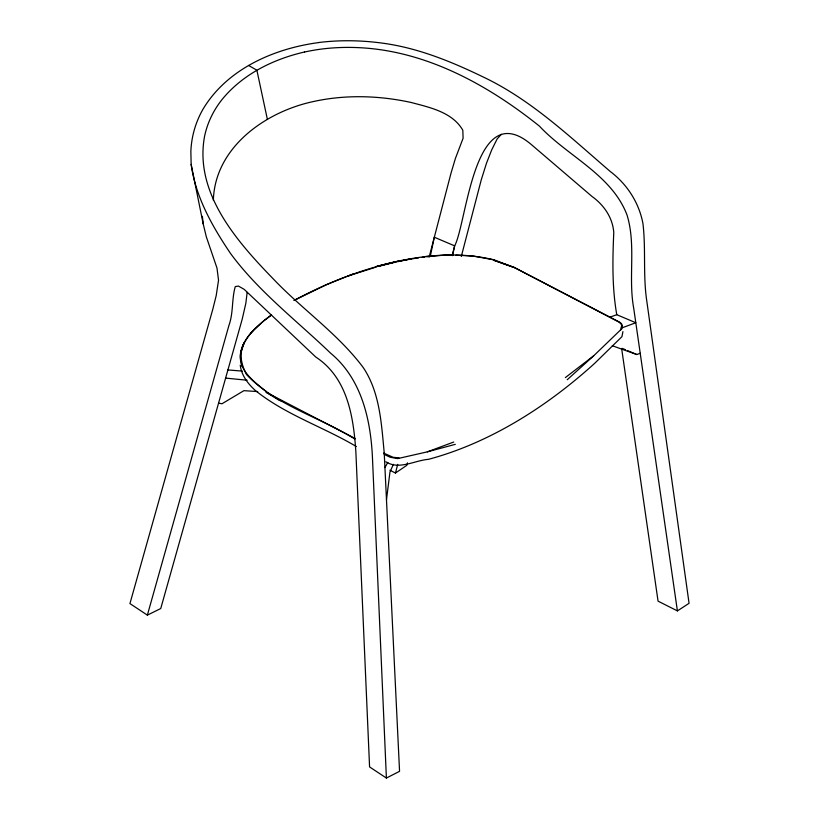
<?xml version="1.0" encoding="UTF-8"?>
<svg xmlns="http://www.w3.org/2000/svg" width="819" height="819" viewBox="0 0 819 819"><rect width="100%" height="100%" fill="white"/><g stroke="black" fill="none" stroke-linecap="round" stroke-linejoin="round"><path stroke-width="1.23" d="M213.35 200.174C215.008 147.789 264.496 112.51 311.64 101.935C344.236 94.451 378.388 95.362 410.974 102.436C429.668 107.402 452.436 112.121 462.807 130.211L463.104 138.237L455.395 158.487L451.044 173.055L429.166 257.012M247.143 292.393L245.843 303.296L242.209 319.164L160.739 608.537L147.369 615.12L129.934 603.583L212.797 309.265L216.196 295.639L218.54 280.231L216.984 268.059L206.316 236.804L203.184 223.863L191.155 164.373L190.858 151.474A186.783 130.876 13.7 0 1 202.805 109.521C226.812 69.062 273.71 48.577 318.745 42.568M567.229 379.729L593.673 355.815L620.515 329.965L621.775 325.235L620.71 323.648L619 322.113L514.506 267.598L494.41 259.961L472.921 256.019L455.896 255.211M622.921 331.634L621.949 336.66L594.594 363.411A483.517 308.405 -65.8 0 1 428.47 459.326C414.578 460.432 399.109 470.249 385.851 461.803M430.292 256.327L434.295 237.223L454.658 245.864L452.518 255.661M452.405 254.514L454.658 245.864C467.096 222.41 473.914 95.086 531.879 145.014L591.942 196.406C603.849 204.945 612.725 217.629 613.769 232.555C612.551 259.951 612.018 287.561 616.768 314.691L635.81 322.747L621.601 328.009M389.905 470.229L395.454 473.024L397.706 464.383M407.493 462.837L406.848 465.305L395.454 473.024M461.302 256.429L481.275 179.791L486.517 163.135L491.748 149.785L497.164 138.923L501.371 134.285M147.369 615.12L228.91 325.491C233.507 312.93 231.613 299.16 235.268 286.589L238.462 286.087L244.185 289.353L315.735 356.992C347.737 378.02 353.542 416.973 355.886 452.283L369.574 766.922L386.394 778.05L399.559 771.324L384.213 452.661C381.388 423.689 379.955 392.496 363.226 367.536C338.063 333.917 302.651 309.715 273.822 279.474C237.182 241.759 193.98 193.089 204.576 136.271A170.628 120.618 14.8 0 1 221.877 99.744C242.444 74.334 273.147 59.193 304.555 51.996M240.899 352.825L244.113 342.946C238.605 353.204 241.318 364.834 246.539 374.57C275.747 405.507 319.564 416.922 354.873 439.076M393.376 464.332L389.957 472.061L386.486 499.754M384.93 467.588L387.827 462.397M271.058 315.182C258.18 325.01 243.581 336.455 240.499 353.388C238.083 370.659 254.729 382.023 266.298 391.656M253.266 330.395C245.782 338.861 238.114 350.112 241.124 361.947M250.594 333.21L263.872 320.741L271.591 314.998M565.376 377.579L593.673 355.815M621.713 348.986L658.056 601.146L677.405 610.902L689.066 603.306L646.887 301.74C642.864 275.819 646.017 249.549 642.956 223.597C639.076 202.846 627.2 184.316 610.411 171.611C570.065 137.029 531.091 99.529 482.442 76.617C449.744 60.831 415.54 47.021 379.217 42.731A186.783 130.518 13.9 0 0 318.724 42.527M620.515 329.965L621.621 329.299L622.327 325.931L621.488 323.638L619.625 322.164L514.506 267.598L494.246 260.442L514.506 267.598M455.313 444.338L427.334 451.853L397.676 458.599L390.09 457.227L384.183 454.381M294.216 300.338L326.197 284.777L346.304 276.679M294.072 300.419C332.883 279.699 374.877 263.872 418.611 257.872M353.173 273.986L347.451 276.228L376.003 267.096M427.334 451.853L453.746 442.025M612.346 345.751L636.783 354.525L640.212 353.265M609.592 317.301L616.768 314.691M378.429 266.431L395.454 262.131M400.819 260.493L376.607 266.451C414.803 256.009 455.425 250.266 494.41 259.961M397.911 261.619L411.384 258.814M422.225 257.391L424.621 257.084M427.016 256.767L447.962 254.74L453.47 255.098M425.583 256.521L433.016 255.978M242.393 371.109L227.508 369.901M257.729 391.574L243.898 390.663L222 403.757L218.55 403.183M225.614 378.102L247.154 380.221M398.945 457.893L393.079 457.278L383.609 453.071M282.729 401.412L279.259 400.348L266.011 392.209L355.272 438.564M622.225 348.351L625.583 349.774M627.825 350.727L636.783 354.525M356.347 446.539C323.351 426.934 285.606 414.772 255.436 390.571C247.932 383.794 241.482 375.491 240.243 365.151M248.607 65.448L256.879 70.229L267.393 119.42M191.155 164.373C195.618 197.092 212.326 226.464 230.508 253.44C258.507 291.533 296.611 320.485 330.466 353.05C362.141 379.177 371.038 421.048 372.563 460.114L386.394 778.05M241.339 363.032L241.984 366.277M677.405 610.902L633.763 308.579C628.019 277.672 636.271 245.516 627.088 215.192C611.844 174.682 567.475 156.245 539.424 126.126C487.704 84.695 425.675 50.522 358.108 47.625A170.628 120.393 14.9 0 0 304.566 52.027M202.385 216.339L203.184 223.863"/></g></svg>
